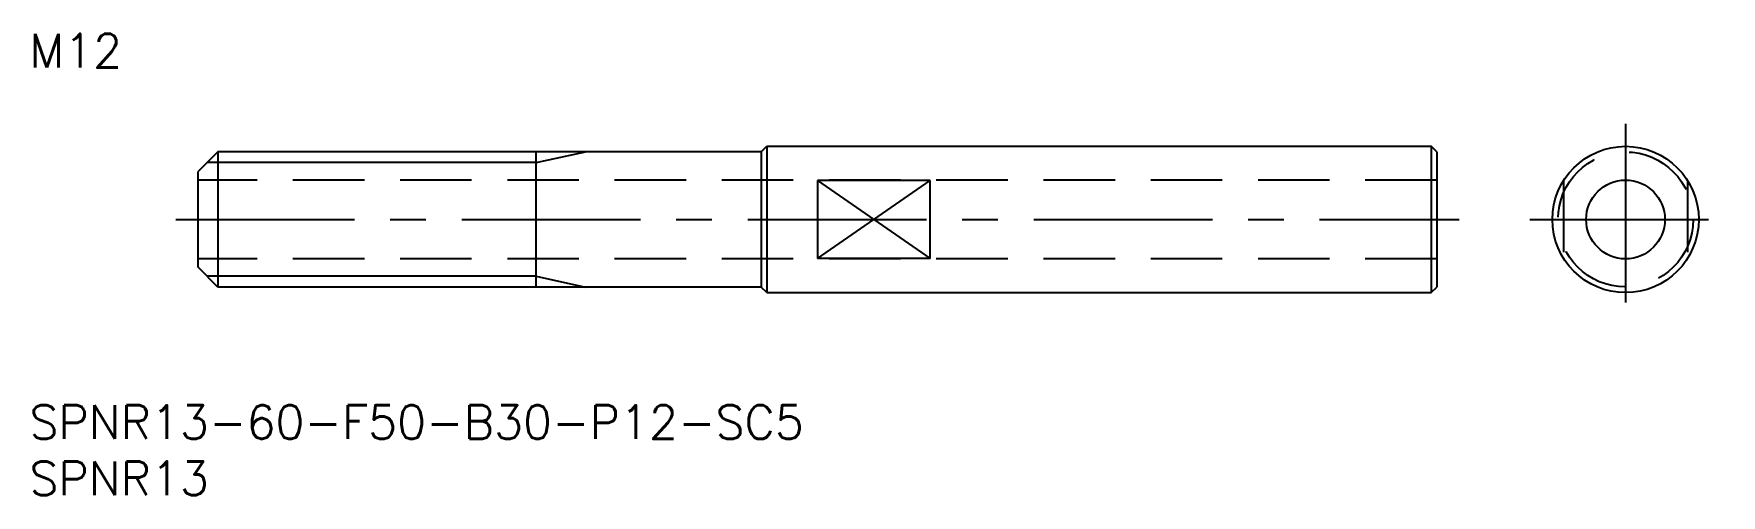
# Model space of a CAD drawing. Extents: x 0 to 150, y -8 to 33.
import ezdxf

# ---------------------------------------------------------------- set-up
doc = ezdxf.new("R2010")
doc.units = 0
doc.header["$LTSCALE"] = 0.5
doc.linetypes.add('CENTER', pattern=[50.8, 31.75, -6.35, 6.35, -6.35])
doc.linetypes.add('DASHED', pattern=[19.05, 12.7, -6.35])
for name, color, linetype in [('MSM_CENTER', 1, 'CENTER'), ('MSM_CONTINUOUS', 7, 'CONTINUOUS'), ('MSM_DASHED', 4, 'DASHED'), ('MSM_NARROW', 5, 'CONTINUOUS'), ('MSM_PART_NUMBER', 7, 'CONTINUOUS')]:
    doc.layers.add(name, color=color, linetype=linetype)
doc.styles.get("Standard").update_dxf_attribs({"font": 'txt.shx', "height": 1, "bigfont": 'bigfont.shx'})

# ---------------------------------------------------------------- blocks, each defined once
blk = doc.blocks.new('*U4')
at = {"layer": 'MSM_PART_NUMBER'}
blk.add_text('SPNR13-60-F50-B30-P12-SC5', height=3, dxfattribs=at).set_placement((0, -3))
blk = doc.blocks.new('*U5')
at = {"layer": 'MSM_PART_NUMBER'}
blk.add_text('SPNR13', height=3, dxfattribs=at).set_placement((0, -8))
blk = doc.blocks.new('*U6')
at = {"layer": 'MSM_PART_NUMBER'}
blk.add_text('M12', height=3, dxfattribs=at).set_placement((0, 30))

msp = doc.modelspace()

# ---------------------------------------------------------------- linework, layer by layer
at = {"layer": 'MSM_CENTER'}
for p, q in [((141.77, 25), (141.77, 8)), ((13, 16.5), (127, 16.5)), ((133.27, 16.5), (150.27, 16.5))]:
    msp.add_line(p, q, dxfattribs=at)
at = {"layer": 'MSM_CONTINUOUS'}
for p, q in [((16.75, 22.5), (15, 20.75)), ((65, 22.5), (16.75, 22.5)), ((16.75, 22.5), (16.75, 10.5)), ((45, 10.5), (45, 22.5)), ((65, 22.5), (65.5, 23)), ((65, 22.5), (65, 10.5)), ((65.5, 23), (124.5, 23)), ((65.5, 23), (65.5, 10)), ((124.5, 23), (124.5, 10)), ((125, 22.5), (124.5, 23)), ((125, 22.5), (125, 10.5)), ((15, 12.25), (15, 20.75)), ((80, 19.96), (70, 19.96)), ((70, 19.96), (70, 13.04)), ((80, 13.04), (80, 19.96)), ((16.75, 10.5), (15, 12.25)), ((80, 13.04), (70, 13.04)), ((65, 10.5), (16.75, 10.5)), ((65.5, 10), (65, 10.5)), ((124.5, 10), (125, 10.5)), ((65.5, 10), (124.5, 10))]:
    msp.add_line(p, q, dxfattribs=at)
for radius in [6.5, 3.5]:
    msp.add_circle((141.77, 16.5), radius, dxfattribs=at)
at = {"layer": 'MSM_DASHED'}
for p, q in [((125, 20), (15, 20)), ((136.27, 19.96), (136.27, 13.04)), ((147.27, 19.96), (147.27, 13.04)), ((125, 13), (15, 13))]:
    msp.add_line(p, q, dxfattribs=at)
msp.add_circle((141.77, 16.5), 6, dxfattribs=at)
at = {"layer": 'MSM_NARROW'}
for p, q in [((45, 21.55), (49.38, 22.5)), ((45, 21.55), (15.8, 21.55)), ((70, 13.04), (80, 19.96)), ((70, 19.96), (80, 13.04)), ((45, 11.45), (15.8, 11.45)), ((45, 11.45), (49.38, 10.5))]:
    msp.add_line(p, q, dxfattribs=at)

# ---------------------------------------------------------------- block references
at = {"layer": 'MSM_CONTINUOUS'}
for name in ['*U6', '*U4', '*U5']:
    msp.add_blockref(name, (0, 0), dxfattribs=at)

doc.saveas('drawing.dxf')
